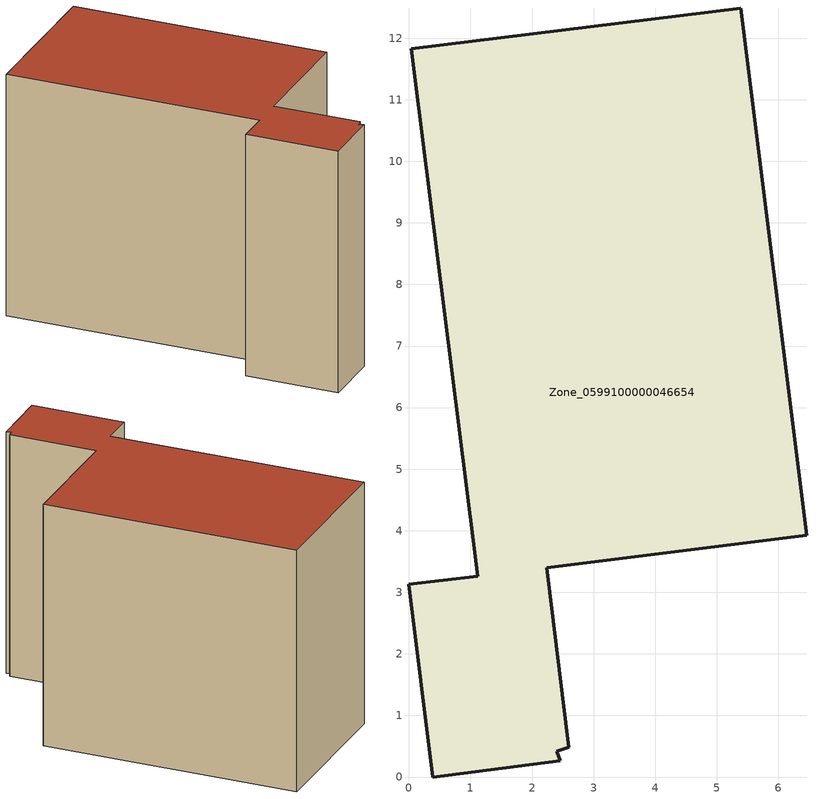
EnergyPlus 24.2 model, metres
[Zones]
Zone_0599100000046654
 floor ground (C_G): 6.46,3.92 2.24,3.4 2.6,0.48 2.4,0.42 2.46,0.26 0.39,0 0,3.13 1.12,3.26 0.04,11.83 5.39,12.49 z0
 wall outside (C_F): 1.12,3.26 0,3.13 0.39,0 2.46,0.26 2.4,0.42 2.6,0.48 2.24,3.4 6.46,3.92 5.39,12.49 0.04,11.83 1.12,3.26 z0:8.38
 roof outside (C_R): 5.39,12.49 0.04,11.83 1.12,3.26 0,3.13 0.39,0 2.46,0.26 2.4,0.42 2.6,0.48 2.24,3.4 6.46,3.92 z8.38
[BUILDING]
Pand.0599100000046654: North Axis=0; Terrain=City; Loads Convergence Tolerance Value=0.04; Temperature Convergence Tolerance Value=0.4; Solar Distribution=FullExterior; Maximum Number of Warmup Days=25; Minimum Number of Warmup Days=1
[Site:Location]
Rotterdam.The.Hague.AP_ZH_NLD Design_Conditions: Latitude=51.96; Longitude=4.45; Time Zone=1; Elevation=-4.5
[SITE:GROUNDTEMPERATURE:BUILDINGSURFACE]
18, 18, 18, 18, 18, 18, 18, 18, 18, 18, 18, 18
[MATERIAL] Thermal Absorptance=0.9; Solar Absorptance=0.7; Visible Absorptance=0.7
Name | Roughness | Thickness | Conductivity | Density | Specific Heat
G.TI.1975-1991 | MediumSmooth | 0.15 | 0.288461 | 540 | 1210
F.TI.1975-1991 | Rough | 0.3 | 0.230769 | 1920 | 840
R.TI.1975-1991 | MediumRough | 0.2 | 0.153846 | 1500 | 1000
[CONSTRUCTION]
C_G: G.TI.1975-1991
C_F: F.TI.1975-1991
C_R: R.TI.1975-1991
[ZONE]
Zone_0599100000046654: Type=1; Multiplier=1; Ceiling Height=Autocalculate; Volume=Autocalculate; Floor Area=autocalculate; Part of Total Floor Area=Yes
[ZONEINFILTRATION:DESIGNFLOWRATE]
Infil_Zone_0599100000046654: Zone or ZoneList or Space or SpaceList=Zone_0599100000046654; Schedule=AlwaysOn; Design Flow Rate Calculation Method=Flow/Area; Flow Rate per Floor Area=0.003; Constant Term Coefficient=1; Temperature Term Coefficient=0; Velocity Term Coefficient=0; Velocity Squared Term Coefficient=0
[HVACTEMPLATE:ZONE:IDEALLOADSAIRSYSTEM]
Zone_0599100000046654: Maximum Heating Supply Air Temperature=50; Minimum Cooling Supply Air Temperature=13; Maximum Heating Supply Air Humidity Ratio=0.0156; Minimum Cooling Supply Air Humidity Ratio=0.0077; Heating Limit=NoLimit; Cooling Limit=NoLimit; Dehumidification Control Type=ConstantSensibleHeatRatio; Cooling Sensible Heat Ratio=0.7; Dehumidification Setpoint=60; Humidification Control Type=None; Humidification Setpoint=30; Outdoor Air Method=None; Outdoor Air Flow Rate per Person=0.00944; Outdoor Air Flow Rate per Zone Floor Area=0; Outdoor Air Flow Rate per Zone=0; Demand Controlled Ventilation Type=None; Outdoor Air Economizer Type=NoEconomizer; Heat Recovery Type=None; Sensible Heat Recovery Effectiveness=0.7; Latent Heat Recovery Effectiveness=0.65
[ZONECONTROL:THERMOSTAT]
ThermostatControl_Zone_0599100000046654: Zone or ZoneList=Zone_0599100000046654; Control Type Schedule=DualSetpointControlType; Control 1=Thermostat_Zone_0599100000046654; Temperature Difference Between Cutout And Setpoint=0
[THERMOSTATSETPOINT:DUALSETPOINT]
Thermostat_Zone_0599100000046654: Heating Setpoint Temperature Schedule=HeatingSetpoint_Zone_0599100000046654; Cooling Setpoint Temperature Schedule=CoolingSetpoint_Zone_0599100000046654
[SCHEDULE:COMPACT]
HeatingSetpoint_Zone_0599100000046654: Through: 12/31, For: AllDays, Until: 24:00, 21
CoolingSetpoint_Zone_0599100000046654: Through: 12/31, For: AllDays, Until: 24:00, 24
DualSetpointControlType: Through: 12/31, For: AllDays, Until: 24:00, 4
AlwaysOn: Through: 12/31, For: AllDays, Until: 24:00, 1
